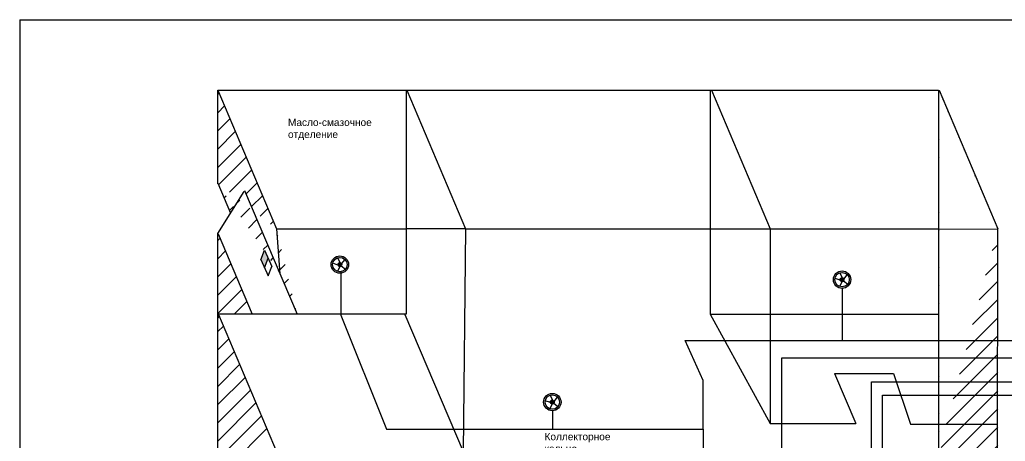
# Model space of a CAD drawing. Extents: x 48388 to 147340, y 33806 to 122092.
# Drawn here: x 62272 to 67048, y 64724 to 66766 of the extents above; entities that cross this region are included whole.
import ezdxf

# ---------------------------------------------------------------- set-up
doc = ezdxf.new("R2010")
doc.units = 0
doc.header["$LTSCALE"] = 1000
doc.header["$MEASUREMENT"] = 0
doc.layers.get('0').update_dxf_attribs({"linetype": 'CONTINUOUS'})
doc.styles.get("Standard").update_dxf_attribs({"font": 'GBENOR', "bigfont": 'GBCBIG'})
pattern_1 = [(45, (48760.43, 54231), (-44.19417, 44.19417), [])]

msp = doc.modelspace()

# ---------------------------------------------------------------- hatches: boundary and pattern name
h = msp.add_hatch()
h.set_pattern_fill('ANSI31', color=256, scale=500, style=0)
h.set_pattern_definition(pattern_1)
edge = h.paths.add_edge_path()
edge.add_line((63231.6, 66424.3), (63516.2, 65752.5))
edge.add_line((63231.6, 65971.5), (63231.6, 66424.3))
edge.add_line((63231.6, 65974), (63293.2, 65828.6))
edge.add_line((63231.6, 65729.9), (63358.8, 65933.7))
edge.add_line((63361.6, 65939.3), (63615.7, 65339.4))
edge.add_line((63516.2, 65752.5), (63533, 65534.8))
h = msp.add_hatch()
h.set_pattern_fill('ANSI31', color=256, scale=500, style=0)
h.set_pattern_definition(pattern_1)
edge = h.paths.add_edge_path()
edge.add_line((66726.7, 66424.3), (67011.4, 65752.5))
edge.add_line((66724.1, 66424.3), (66724.1, 64661.3))
edge.add_line((67011.4, 65752.5), (67011.4, 64044.7))
edge.add_line((66726.7, 64716.6), (67011.4, 64044.7))
for points in [[(63458.6, 65649.4), (63440, 65603.6), (63457.8, 65564.5), (63476.3, 65610.3)], [(63832.2, 65579.8, 1), (63813.7, 65579.8, 1)], [(66247.7, 65506.8, 1), (66266.1, 65506.8, 1)], [(64843.5, 64913.9, 1), (64862, 64913.9, 1)]]:
    msp.add_hatch(color=256).paths.add_polyline_path(points)
h = msp.add_hatch(color=256)
h.paths.add_polyline_path([(63865.1, 65579.8, 1), (63780.8, 65579.8, 1)])
h.paths.add_polyline_path([(63857.9, 65579.8, 1), (63788.1, 65579.8, 1)], flags=16)
h = msp.add_hatch(color=256)
h.paths.add_polyline_path([(66299, 65506.8, 1), (66214.8, 65506.8, 1)])
h.paths.add_polyline_path([(66291.8, 65506.8, 1), (66222, 65506.8, 1)], flags=16)
h = msp.add_hatch(color=256)
h.paths.add_polyline_path([(64894.9, 64913.9, 1), (64810.6, 64913.9, 1)])
h.paths.add_polyline_path([(64887.6, 64913.9, 1), (64817.8, 64913.9, 1)], flags=16)

# ---------------------------------------------------------------- linework, layer by layer
for p, q in [((62271.7, 66765.9), (70119.7, 66765.9)), ((62271.7, 66765.9), (62271.7, 60885.3)), ((63231.6, 66424.3), (66724.1, 66424.3)), ((63231.6, 65971.5), (63231.6, 66424.3)), ((63231.6, 66424.3), (66724.1, 66424.3)), ((63231.6, 65971.5), (63231.6, 66424.3)), ((63231.6, 66424.3), (63516.2, 65752.5)), ((64144.2, 66424.3), (64144.2, 65339.4)), ((64147.8, 66424.3), (64432.5, 65752.5)), ((65618.2, 66424.3), (65618.2, 65339.1)), ((65623.7, 66424.3), (65908.3, 65752.5)), ((66724.1, 66424.3), (66724.1, 64661.3)), ((66724.1, 66424.3), (66724.1, 64661.3)), ((66726.7, 66424.3), (67011.4, 65752.5)), ((63231.6, 65974), (63293.2, 65828.6)), ((63231.6, 65729.9), (63358.8, 65933.7)), ((63361.6, 65939.3), (63615.7, 65339.4)), ((63234.1, 65728.4), (63398.9, 65339.4)), ((63516.2, 65752.5), (64144.2, 65752.5)), ((63516.2, 65752.5), (63533, 65534.8)), ((64432.5, 65752.5), (64144.2, 65752.5)), ((64432.5, 65752.5), (64420.4, 64673.7)), ((64432.5, 65752.5), (65618.2, 65752.5)), ((65618.2, 65752.5), (65908.3, 65752.5)), ((65908.3, 65752.5), (66724.1, 65752.5)), ((65908.3, 65752.5), (65908.3, 64810)), ((66724.1, 65752.5), (67011.4, 65752.2)), ((67009.9, 64047.3), (67011.4, 65752.2)), ((63231.6, 65696.9), (63242.7, 65708.1)), ((63231.6, 65608.5), (63269, 65646)), ((63440, 65603.6), (63458.6, 65649.4)), ((63458.6, 65649.4), (63494.2, 65570.9)), ((63231.6, 65520.2), (63295.3, 65583.9)), ((63439.9, 65603.7), (63475.6, 65525.2)), ((63457.8, 65564.5), (63476.3, 65610.3)), ((63814, 65577.6), (63788.6, 65586.2)), ((63825.2, 65588.8), (63812.8, 65613.2)), ((63831.8, 65582.7), (63848.3, 65603.8)), ((63475.6, 65525.2), (63494.1, 65571)), ((63822.6, 65570.6), (63810.9, 65547.1)), ((63830.2, 65574.1), (63850.3, 65558.1)), ((66259.1, 65515.7), (66246.7, 65540.1)), ((66265.7, 65509.6), (66282.3, 65530.7)), ((63231.6, 65431.8), (63321.6, 65521.8)), ((66247.9, 65504.6), (66222.6, 65513.1)), ((66256.6, 65497.5), (66244.9, 65474)), ((66264.1, 65501), (66284.2, 65485)), ((63231.6, 65343.4), (63347.9, 65459.8)), ((63310.9, 65339.4), (63372.7, 65401.3)), ((64144.2, 65339.4), (63231.6, 65339.4)), ((63234.7, 65338.5), (63519.3, 64666.6)), ((64138.7, 65338.5), (64420.4, 64673.7)), ((65618.2, 65339.1), (65908.3, 64810)), ((65618.2, 65339.1), (66724.1, 65339.1)), ((63231.6, 65320.7), (63239, 65328.2)), ((63231.6, 65255), (63258.6, 65282)), ((63231.6, 65255), (63258.6, 65282)), ((63231.6, 65166.6), (63284.9, 65219.9)), ((63231.6, 65166.6), (63284.9, 65219.9)), ((63231.6, 65078.2), (63311.2, 65157.9)), ((63231.6, 65078.2), (63311.2, 65157.9)), ((63231.6, 64989.8), (63337.5, 65095.8)), ((63231.6, 64989.8), (63337.5, 65095.8)), ((66220.5, 65052.5), (66506.8, 65052.5)), ((66220.5, 65052.5), (66323.2, 64810)), ((66506.8, 65052.5), (66587.9, 64806.8)), ((63231.6, 64901.4), (63363.8, 65033.7)), ((63231.6, 64901.4), (63363.8, 65033.7)), ((63231.6, 64813.1), (63390.1, 64971.6)), ((63231.6, 64813.1), (63390.1, 64971.6)), ((63231.6, 64724.7), (63416.4, 64909.5)), ((63231.6, 64724.7), (63416.4, 64909.5)), ((64843.8, 64911.7), (64818.4, 64920.3)), ((64854.9, 64922.9), (64842.5, 64947.3)), ((64860, 64908.2), (64880, 64892.2)), ((64861.5, 64916.8), (64878.1, 64937.9)), ((66452.5, 64899.3), (66452.5, 64947.7)), ((64852.4, 64904.7), (64840.7, 64881.2)), ((63231.6, 64636.3), (63442.7, 64847.4)), ((63231.6, 64636.3), (63442.7, 64847.4)), ((63231.6, 64547.9), (63469, 64785.4)), ((63231.6, 64547.9), (63469, 64785.4)), ((65908.3, 64810), (66323.2, 64810)), ((66587.9, 64806.8), (66724.1, 64806.8)), ((66724.1, 64806.8), (67010.5, 64806.6))]:
    msp.add_line(p, q)
at = {"color": 1}
for p, q in [((63827.4, 65545.2), (63827.4, 65335)), ((66257.6, 65464.6), (66257.6, 65212.6)), ((63827.4, 65335), (64048.6, 64781.9)), ((65496.7, 65212.6), (67313.6, 65212.6)), ((65583.6, 65018.4), (65496.7, 65212.6)), ((65965.7, 65127.7), (67239.9, 65127.7)), ((65965.7, 62992.9), (65965.7, 65127.7)), ((65583.6, 64781.9), (65583.6, 65018.4)), ((64853.4, 64871.8), (64853.4, 64781.9)), ((64048.6, 64781.9), (65583.6, 64781.9)), ((65583.6, 64781.9), (65583.6, 63235.2))]:
    msp.add_line(p, q, dxfattribs=at)
at = {"color": 5}
for p, q in [((66398.9, 64902), (66398.9, 65011.3)), ((66398.9, 65011.3), (67155.2, 65011.3)), ((66398.9, 62904.5), (66398.9, 64902))]:
    msp.add_line(p, q, dxfattribs=at)
at = {"color": 2}
for p, q in [((66452.5, 64947.7), (67080.1, 64947.7)), ((66452.5, 62846.5), (66452.5, 64899.3))]:
    msp.add_line(p, q, dxfattribs=at)
msp.add_lwpolyline([(63231.6, 63738.5), (63231.6, 65729.9)])
for centre, radius in [((63823, 65579.8), 42.1), ((63823, 65579.8), 42.1), ((63823, 65579.8), 34.9), ((63823, 65579.8), 9.23), ((66256.9, 65506.8), 42.1), ((66256.9, 65506.8), 42.1), ((66256.9, 65506.8), 34.9), ((66256.9, 65506.8), 9.23), ((64852.7, 64913.9), 42.1), ((64852.7, 64913.9), 42.1), ((64852.7, 64913.9), 34.9), ((64852.7, 64913.9), 9.23)]:
    msp.add_circle(centre, radius)

# ---------------------------------------------------------------- texts
at = {"char_height": 60, "attachment_point": 1}
for s, insert, width in [('{\\fArial|b0|i0|c204|p34;\\H0.58333x;Масло-смазочное\\Pотделение}', (63571.8, 66286.3), 327.339), ('{\\fArial|b0|i0|c204|p34;\\H0.58333x;Коллекторное кольцо}', (64815, 64764.1, -22.2), 275.596)]:
    msp.add_mtext(s, dxfattribs=dict(at, insert=insert, width=width))

doc.saveas('drawing.dxf')
